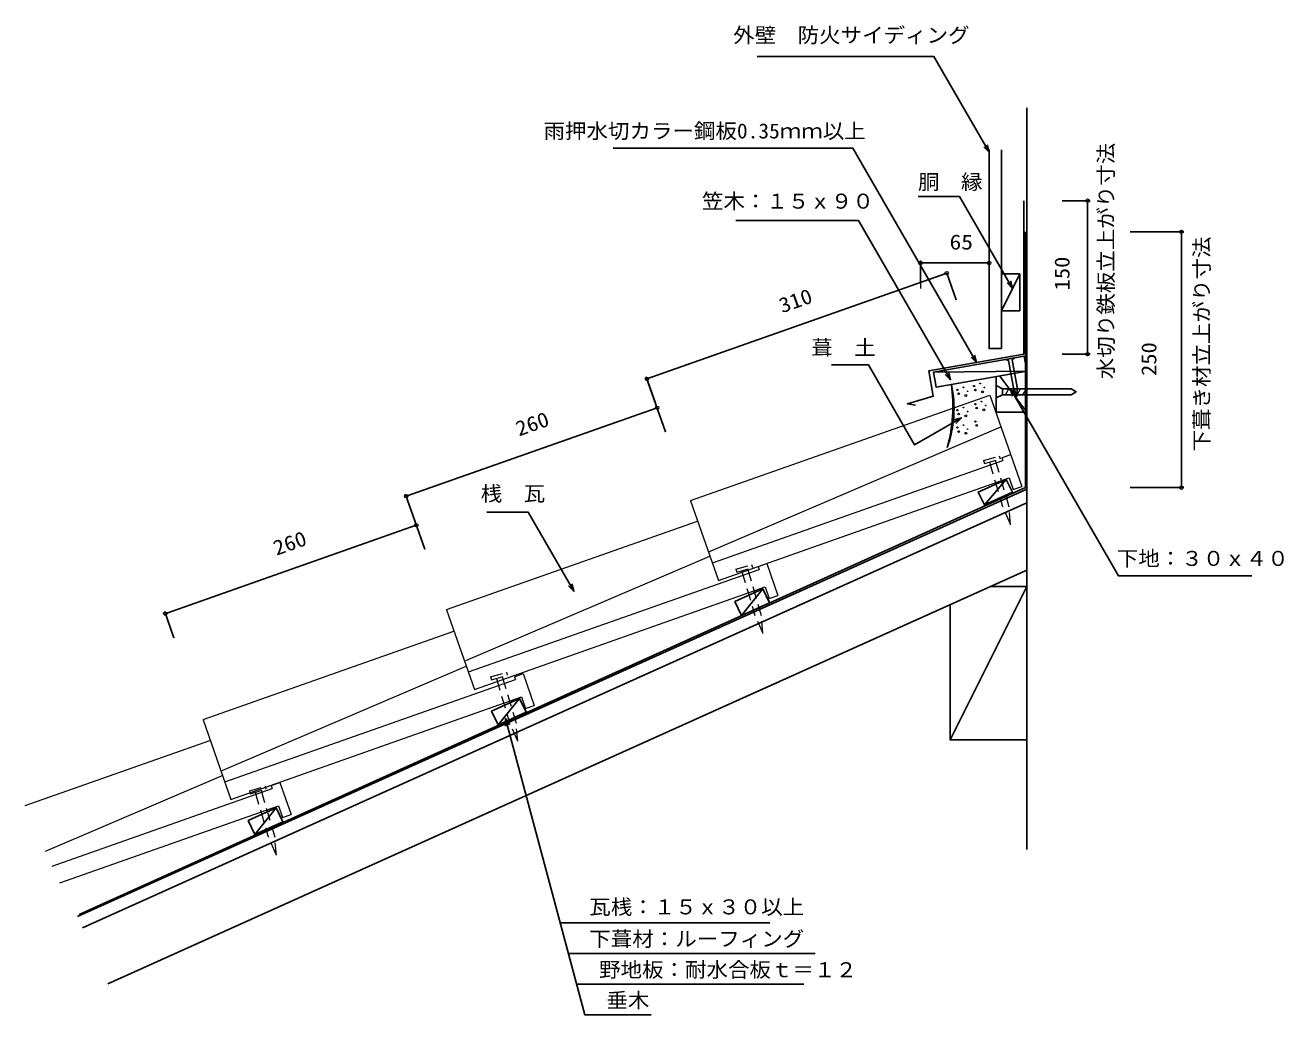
# Model space of a CAD drawing. Units: millimetres, scale not verified. Extents: x -599 to 630, y -477 to 490.
import ezdxf
from ezdxf.enums import TextEntityAlignment as Align

# ---------------------------------------------------------------- set-up
doc = ezdxf.new("R2010")
doc.units = ezdxf.units.MM
doc.header["$LTSCALE"] = 10
doc.linetypes.add('DASHED1', pattern=[1.8, 1.2, -0.6])
doc.linetypes.add('DASHED3', pattern=[4, 3, -1])
doc.layers.add('0-0_LAYER001', color=2, linetype='Continuous', lineweight=18)
doc.layers.add('0-2_LAYER009', color=2, linetype='Continuous', lineweight=18)
doc.layers.add('0-1_LAYER003', color=7, linetype='Continuous')
doc.styles.add('ＭＳ ゴシック', font='')
doc.styles.get('ＭＳ ゴシック').set_extended_font_data('MS Gothic')

msp = doc.modelspace()

# ---------------------------------------------------------------- linework, layer by layer
at = {"layer": '0-0_LAYER001'}
for p, q in [((379.51, -315.44), (379.51, 409.11)), ((342.51, 368.01), (342.51, 174.06)), ((354.51, 368.01), (354.51, 174.06)), ((376.51, 318.47), (376.51, 168.56)), ((441.27, 318.47), (413.77, 318.47)), ((438.77, 318.47), (438.77, 168.47)), ((532.9, 288.15), (480.4, 288.15)), ((530.4, 288.15), (530.4, 38.15)), ((275.45, 260.17), (275.45, 232.67)), ((342.51, 260.17), (342.51, 232.67)), ((8.17, 144.5), (301.06, 247.7)), ((275.45, 257.67), (342.51, 257.67)), ((301.06, 247.7), (310.2, 221.76)), ((372.51, 247), (354.51, 211)), ((342.51, 174.06), (354.51, 174.06)), ((283.52, 152.16), (376.51, 168.56)), ((288.28, 150.97), (376.91, 166.6)), ((358.69, 163.39), (367.46, 164.93)), ((361.53, 162.27), (358.69, 163.39)), ((361.53, 162.27), (366.22, 135.67)), ((365.18, 162.91), (367.46, 164.93)), ((365.18, 162.91), (369.87, 136.32)), ((441.27, 168.47), (413.77, 168.47)), ((283.52, 152.16), (287.86, 127.51)), ((288.28, 150.97), (290.88, 136.2)), ((290.88, 136.2), (379.51, 151.83)), ((7.34, 146.86), (16.48, 120.92)), ((349.51, 111.83), (349.51, 146.54)), ((349.51, 125.83), (349.51, 137.83)), ((355.51, 134.83), (349.51, 137.83)), ((379.51, 111.83), (353.02, 147.15)), ((366.22, 135.67), (369.66, 127.44)), ((369.66, 127.44), (369.87, 136.32)), ((379.51, 127.58), (379.51, 136.08)), ((287.86, 127.51), (262.7, 120.12)), ((349.51, 125.83), (355.51, 128.83)), ((355.51, 128.83), (355.51, 134.83)), ((379.51, 134.83), (355.51, 134.83)), ((379.51, 128.83), (355.51, 128.83)), ((358.4, 128.83), (361.86, 134.83)), ((364.12, 128.83), (367.59, 134.83)), ((369.85, 128.83), (373.31, 134.83)), ((375.57, 128.83), (379.03, 134.83)), ((-227.08, 29.8), (18.14, 116.21)), ((17.31, 118.57), (26.45, 92.63)), ((262.7, 120.12), (270.63, 118.72)), ((349.51, 111.83), (379.51, 111.83)), ((359.32, 46.18), (337.96, 21.35)), ((532.9, 38.15), (480.4, 38.15)), ((-227.91, 32.16), (-218.77, 6.22)), ((365.32, 33.67), (337.96, 21.35)), ((379.51, 23.47), (-543.24, -391.77)), ((-462.33, -84.89), (-217.11, 1.51)), ((-217.94, 3.87), (-208.8, -22.07)), ((379.51, -42.32), (-518.62, -446.48)), ((121.59, -60.8), (100.71, -86.65)), ((379.51, -58.3), (304.51, -208.3)), ((-463.16, -82.54), (-454.03, -108.47)), ((-116.15, -167.79), (-137.02, -193.63)), ((-129.98, -187.22), (-52.38, -476.86)), ((-353.89, -274.77), (-374.76, -300.61)), ((-76.48, -386.92), (128.35, -386.92)), ((-69.09, -416.9), (172.52, -416.9)), ((-59.55, -446.99), (161.39, -446.99)), ((-52.38, -476.86), (12.26, -476.86))]:
    msp.add_line(p, q, dxfattribs=at)
at = {"layer": '0-0_LAYER001', "linetype": 'DASHED3'}
msp.add_line((378.01, 38.15), (378.01, 288.15), dxfattribs=at)
at = {"layer": '0-0_LAYER001', "color": 4}
for p, q in [((50.8, 25.57), (343.05, 128.54)), ((343.05, 128.54), (374.5, 39.28)), ((69.47, -24.27), (354.01, 97.43)), ((72.15, -35.44), (356.04, 64.59)), ((355.04, 67.42), (363.53, 70.41)), ((355.04, 67.42), (356.04, 64.59)), ((359.32, 46.18), (331.96, 33.86)), ((359.32, 46.18), (365.32, 33.67)), ((331.96, 33.86), (337.96, 21.35)), ((-187.51, -80.89), (57.58, 5.47)), ((-168.84, -130.73), (69.63, -28.73)), ((-166.16, -141.9), (117.73, -41.87)), ((116.73, -39.04), (117.73, -41.87)), ((121.59, -60.8), (94.22, -73.12)), ((121.59, -60.8), (128.08, -74.33)), ((94.22, -73.12), (100.71, -86.65)), ((128.08, -74.33), (100.71, -86.65)), ((-425.51, -188.37), (-180.43, -102.02)), ((-406.84, -238.22), (-168.38, -136.22)), ((-121.27, -146.53), (-112.78, -143.54)), ((-121.27, -146.53), (-120.27, -149.36)), ((-112.78, -143.54), (-101.82, -174.66)), ((-404.17, -249.39), (-120.27, -149.36)), ((-116.15, -167.79), (-143.52, -180.1)), ((-116.15, -167.79), (-109.66, -181.31)), ((-143.52, -180.1), (-137.02, -193.63)), ((-109.66, -181.31), (-137.02, -193.63)), ((-599.26, -272.3), (-417.95, -208.41)), ((-579.44, -316.84), (-405.9, -242.61)), ((-572.89, -331.54), (-357.8, -255.76)), ((-358.79, -252.93), (-357.8, -255.76)), ((-565.55, -348.04), (-351.81, -272.73)), ((-353.89, -274.77), (-381.25, -287.08)), ((-353.89, -274.77), (-347.39, -288.3)), ((-381.25, -287.08), (-374.76, -300.61)), ((-347.39, -288.3), (-374.76, -300.61))]:
    msp.add_line(p, q, dxfattribs=at)
at = {"layer": '0-0_LAYER001', "linetype": 'DASHED1'}
for p, q in [((422.51, 134.83), (379.51, 134.83)), ((422.51, 128.83), (379.51, 128.83)), ((427.51, 131.83), (422.51, 134.83)), ((422.51, 128.83), (427.51, 131.83))]:
    msp.add_line(p, q, dxfattribs=at)
at = {"layer": '0-0_LAYER001', "color": 1, "linetype": 'DASHED1'}
for p, q in [((342.77, 63.17), (355.15, 21.12)), ((348.52, 64.86), (361.9, 19.45)), ((363.37, 2.55), (355.15, 21.12)), ((363.56, 1.89), (361.9, 19.45)), ((100.75, -43), (113.13, -85.04)), ((106.51, -41.3), (119.88, -86.71)), ((121.36, -103.61), (113.13, -85.04)), ((121.55, -104.27), (119.88, -86.71)), ((-133.08, -146.53), (-119.7, -191.94)), ((-138.83, -148.22), (-126.45, -190.27)), ((-118.23, -208.84), (-126.45, -190.27)), ((-118.03, -209.5), (-119.7, -191.94)), ((-368.8, -257.79), (-355.43, -303.21)), ((-374.56, -259.49), (-362.17, -301.53)), ((-353.95, -320.11), (-362.17, -301.53)), ((-353.76, -320.76), (-355.43, -303.21))]:
    msp.add_line(p, q, dxfattribs=at)
at = {"layer": '0-0_LAYER001'}
for points in [[(342.51, 365.81), (288.5, 459.36), (116, 459.36)], [(330.14, 160.38), (209.22, 369.83), (-24.78, 369.83)], [(340.57, 373.05), (342.51, 365.81), (337.21, 371.11)], [(365.42, 232.82), (313.59, 322.59), (273.09, 322.59)], [(304.94, 143.51), (215.01, 299.26), (95.01, 299.26)], [(363.48, 240.06), (365.42, 232.82), (360.12, 238.12)], [(376.91, 166.6), (379.51, 151.83), (288.28, 150.97)], [(328.2, 167.63), (330.14, 160.38), (324.83, 165.69)], [(315.42, 106.25), (269.68, 79.85), (224.51, 158.09), (188.51, 158.09)], [(303, 150.75), (304.94, 143.51), (299.63, 148.81)], [(365.23, 127.47), (363.29, 134.71), (368.6, 129.41)], [(363.29, 134.71), (468.76, -47.96), (599.26, -47.96)], [(308.18, 104.31), (315.42, 106.25), (310.12, 100.95)], [(-63.09, -63.12), (-107.83, 14.36), (-148.33, 14.36)], [(-65.03, -55.88), (-63.09, -63.12), (-68.39, -57.82)], [(344.02, -58.3), (379.51, -58.3), (379.51, -208.3)], [(379.51, -208.3), (304.51, -208.3), (304.51, -76.07)], [(-129.98, -194.72), (-129.98, -187.22), (-126.23, -193.72)]]:
    msp.add_lwpolyline(points, dxfattribs=at)
msp.add_lwpolyline([(354.51, 211), (372.51, 211), (372.51, 247), (354.51, 247)], close=True, dxfattribs=at)
at = {"layer": '0-0_LAYER001', "color": 1, "linetype": 'DASHED1'}
for points in [[(337.12, 64.63), (352.47, 69.15), (353.32, 66.27)], [(337.12, 64.63), (337.97, 61.75), (353.32, 66.27)], [(95.11, -41.53), (110.46, -37.01), (111.3, -39.89)], [(95.11, -41.53), (95.96, -44.41), (111.3, -39.89)], [(-144.48, -146.76), (-129.13, -142.24), (-128.28, -145.12)], [(-144.48, -146.76), (-143.63, -149.64), (-128.28, -145.12)], [(-380.2, -258.02), (-364.85, -253.5), (-364, -256.38)], [(-380.2, -258.02), (-379.35, -260.9), (-364, -256.38)]]:
    msp.add_lwpolyline(points, dxfattribs=at)
at = {"layer": '0-0_LAYER001', "color": 4}
for points in [[(50.79, 25.17), (78.13, -52.42), (362.02, 47.61)], [(362.02, 47.61), (366.01, 36.29), (374.5, 39.28)], [(116.73, -39.04), (125.22, -36.05), (136.19, -67.18)], [(-187.52, -81.29), (-160.18, -158.88), (123.71, -58.85)], [(123.71, -58.85), (127.7, -70.17), (136.19, -67.18)], [(-425.52, -188.78), (-398.19, -266.36), (-114.29, -166.34)], [(-114.29, -166.34), (-110.31, -177.65), (-101.82, -174.66)], [(-358.79, -252.93), (-350.3, -249.93), (-339.34, -281.06)], [(-351.81, -272.73), (-347.83, -284.05), (-339.34, -281.06)]]:
    msp.add_lwpolyline(points, dxfattribs=at)
at = {"layer": '0-0_LAYER001'}
for centre, radius in [((438.77, 318.47), 1.7), ((530.4, 288.15), 1.7), ((275.45, 257.67), 1.7), ((342.51, 257.67), 1.7), ((301.06, 247.7), 1.7), ((438.77, 168.47), 1.7), ((8.17, 144.5), 1.7), ((317.4, 136.15), 0.349), ((327.82, 137.39), 0.578), ((333.72, 139.82), 0.349), ((337.88, 135.97), 0.326), ((311.49, 133.72), 0.578), ((312.74, 129.87), 0.814), ((319.74, 128.12), 0.936), ((321.55, 132.31), 0.326), ((329.07, 133.53), 0.814), ((336.06, 131.79), 0.936), ((18.14, 116.21), 1.7), ((311.49, 113.91), 0.578), ((312.74, 110.06), 0.814), ((317.4, 116.34), 0.349), ((321.55, 112.5), 0.326), ((329.1, 119.78), 0.578), ((330.35, 115.93), 0.814), ((335, 122.21), 0.349), ((337.34, 114.18), 0.936), ((339.16, 118.37), 0.326), ((317.4, 99.29), 0.349), ((319.74, 108.31), 0.936), ((329.1, 102.73), 0.578), ((330.35, 98.87), 0.814), ((311.49, 96.86), 0.578), ((312.74, 93), 0.814), ((319.74, 91.25), 0.936), ((321.55, 95.44), 0.326), ((530.4, 38.15), 1.7), ((-227.08, 29.8), 1.7), ((-217.11, 1.51), 1.7), ((-462.33, -84.89), 1.7)]:
    msp.add_circle(centre, radius, dxfattribs=at)
msp.add_arc((155.52, 117.89), 151.6, 344.53124, 7.90762, dxfattribs=at)
at = {"layer": '0-1_LAYER003'}
for p, q in [((116, 459.36), (288.5, 459.36)), ((342.51, 365.81), (288.5, 459.36)), ((379.51, 409.11), (379.51, -315.44)), ((-24.78, 369.83), (209.22, 369.83)), ((209.22, 369.83), (330.14, 160.38)), ((354.51, 368.01), (354.51, 174.06)), ((273.09, 322.59), (313.59, 322.59)), ((365.42, 232.82), (313.59, 322.59)), ((376.51, 318.47), (376.51, 168.56)), ((413.77, 318.47), (441.27, 318.47)), ((95.01, 299.26), (215.01, 299.26)), ((304.94, 143.51), (215.01, 299.26)), ((378.01, 38.15), (378.01, 288.15)), ((480.4, 288.15), (532.9, 288.15)), ((530.4, 288.15), (530.4, 38.15)), ((275.45, 238.68), (275.45, 259.37)), ((301.06, 247.7), (8.17, 144.5)), ((301.06, 247.7), (310.2, 221.76)), ((372.51, 247), (354.51, 211)), ((376.91, 166.6), (288.28, 150.97)), ((413.77, 168.47), (441.27, 168.47)), ((188.51, 158.09), (224.51, 158.09)), ((7.61, 146.11), (26.45, 92.63)), ((353.02, 147.15), (379.51, 111.83)), ((363.29, 134.71), (365.23, 127.47)), ((363.29, 134.71), (368.6, 129.41)), ((363.29, 134.71), (468.76, -47.96)), ((18.14, 116.21), (-227.08, 29.8)), ((315.42, 106.25), (310.12, 100.95)), ((-546.35, -378.7), (378.01, 38.15)), ((337.96, 21.35), (359.32, 46.18)), ((480.4, 38.15), (532.9, 38.15)), ((379.51, 36.63), (-548.17, -380.83)), ((-227.64, 31.41), (-208.8, -22.07)), ((379.51, 23.47), (-543.24, -391.77)), ((-107.83, 14.36), (-148.33, 14.36)), ((-217.11, 1.51), (-460.73, -84.33)), ((-518.62, -446.48), (379.51, -42.32)), ((468.76, -47.96), (599.26, -47.96)), ((-63.09, -63.12), (-68.39, -57.82)), ((128.08, -74.33), (121.59, -60.8)), ((379.51, -58.3), (304.51, -208.3)), ((344.02, -58.3), (379.51, -58.3)), ((-462.9, -83.29), (-454.03, -108.47)), ((-462.33, -84.89), (-460.73, -84.33)), ((128.08, -74.33), (100.71, -86.65)), ((-137.02, -193.63), (-116.15, -167.79)), ((-129.98, -187.22), (-127.5, -191.53)), ((-127.5, -191.53), (-126.23, -193.72)), ((-374.76, -300.61), (-353.89, -274.77)), ((-76.48, -386.92), (128.35, -386.92)), ((-68.44, -416.9), (172.52, -416.9)), ((-59.55, -446.99), (161.39, -446.99)), ((-52.38, -476.86), (12.26, -476.86))]:
    msp.add_line(p, q, dxfattribs=at)
for points in [[(337.21, 371.11), (342.51, 365.81), (340.57, 373.05)], [(354.51, 174.06), (342.51, 174.06), (342.51, 365.81)], [(438.77, 168.47), (438.77, 316.77), (438.77, 318.47)], [(275.45, 257.67), (340.81, 257.67), (342.51, 257.67)], [(360.12, 238.12), (365.42, 232.82), (363.48, 240.06)], [(270.63, 118.72), (262.7, 120.12), (287.86, 127.51), (283.52, 152.16), (376.51, 168.56)], [(376.91, 166.6), (379.51, 151.83), (290.88, 136.2), (288.28, 150.97), (379.51, 151.83)], [(328.2, 167.63), (330.14, 160.38), (324.83, 165.69)], [(358.69, 163.39), (361.53, 162.27), (366.22, 135.67), (369.66, 127.44), (369.87, 136.32), (365.18, 162.91), (367.46, 164.93)], [(224.51, 158.09), (269.68, 79.85), (315.42, 106.25), (308.18, 104.31)], [(303, 150.75), (304.94, 143.51), (299.63, 148.81)], [(379.51, 111.83), (349.51, 111.83), (349.51, 146.54)], [(349.51, 137.83), (355.51, 134.83), (355.51, 128.83), (349.51, 125.83)], [(355.51, 134.83), (422.51, 134.83), (427.51, 131.83), (422.51, 128.83), (355.51, 128.83)], [(-107.83, 14.36), (-63.09, -63.12), (-65.03, -55.88)], [(100.71, -86.65), (94.22, -73.12), (121.59, -60.8), (127.92, -74.01)], [(121.59, -60.8), (100.71, -86.65), (128.08, -74.33)], [(379.51, -208.3), (304.51, -208.3), (304.51, -76.07)], [(-52.38, -476.86), (-129.98, -187.22), (-129.98, -194.72)]]:
    msp.add_lwpolyline(points, dxfattribs=at)
for points in [[(372.51, 211), (354.51, 211), (354.51, 247), (372.51, 247)], [(337.96, 21.35), (331.96, 33.86), (359.32, 46.18), (365.32, 33.67)], [(-137.02, -193.63), (-143.52, -180.1), (-116.15, -167.79), (-109.66, -181.31)], [(-374.76, -300.61), (-381.25, -287.08), (-353.89, -274.77), (-347.39, -288.3)]]:
    msp.add_lwpolyline(points, close=True, dxfattribs=at)
msp.add_arc((196.93, 115.15), 111.28, 340.19771, 12.24114, dxfattribs=at)
at = {"layer": '0-2_LAYER009'}
msp.add_line((379.51, 36.63), (-548.17, -380.83), dxfattribs=at)

# ---------------------------------------------------------------- texts
at = {"layer": '0-0_LAYER001', "color": 7, "style": 'ＭＳ ゴシック'}
for s, width, p in [('外壁\u3000防火サイディング', 1.05, (92.47, 468.52)), ('雨押水切カラー鋼板0.35ｍｍ以上', 1.05, (-92.84, 374.91)), ('胴\u3000縁', 1.05, (273.09, 325.09)), ('笠木：１５ｘ９０', 1.05, (61.94, 306.31)), ('65', 1.15, (303.84, 266.38)), ('葺\u3000土', 1.05, (168.8, 163.19)), ('桟\u3000瓦', 1.05, (-154.19, 20.63)), ('下地：３０ｘ４０', 1.05, (467.28, -42.71)), ('\u3000瓦桟：１５ｘ３０以上', 1.05, (-69.09, -383.14)), ('\u3000下葺材：ルーフィング', 1.05, (-69.09, -414.4)), ('\u3000野地板：耐水合板ｔ＝１２', 1.05, (-59.55, -444.49)), ('\u3000垂木', 1.05, (-52.38, -474.36))]:
    msp.add_text(s, height=14.66, dxfattribs=dict(at, width=width)).set_placement(p, align=Align.BOTTOM_LEFT)
for s, rotation, width, p in [('水切り鉄板立上がり寸法', 90, 1.05, (468.41, 144.1)), ('下葺き材立上がり寸法', 90, 1.05, (561.92, 73.5)), ('150', 90, 1.1, (425.45, 230.91)), ('310', 19.41, 1.1, (141.7, 204.31)), ('250', 90, 1.1, (510.32, 147.3)), ('260', 19.41, 1.1, (-115.45, 83.97)), ('260', 19.41, 1.1, (-352.33, -32.57))]:
    msp.add_text(s, height=14.66, rotation=rotation, dxfattribs=dict(at, width=width)).set_placement(p, align=Align.BOTTOM_LEFT)

doc.saveas('drawing.dxf')
